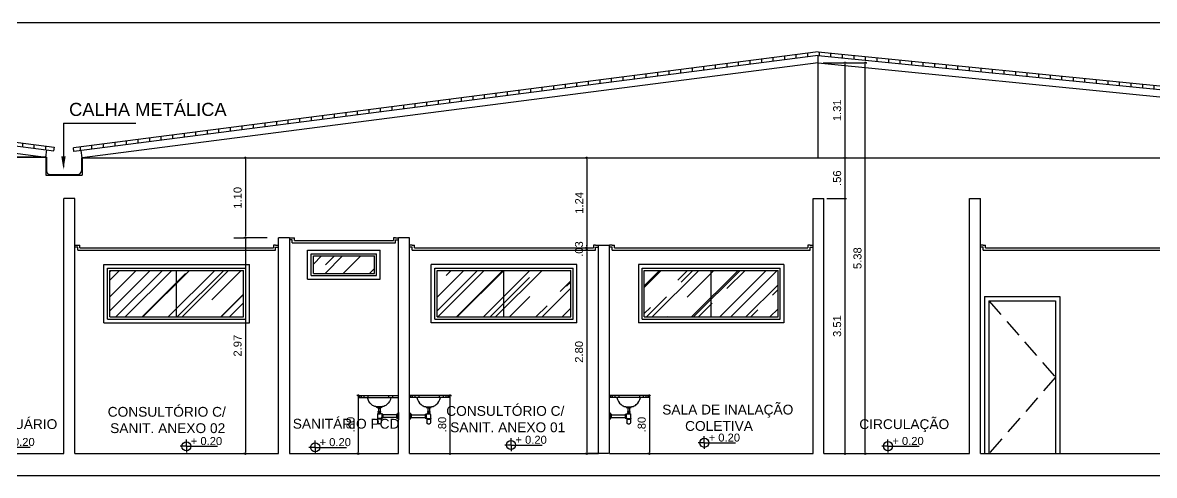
# Model space of a CAD drawing. Header units: millimetres. Extents: x 2125 to 3408, y 1171 to 1686.
# Drawn here: x 2558.99 to 2574.55, y 1494.3 to 1500.53 of the extents above; entities that cross this region are included whole.
import ezdxf

# ---------------------------------------------------------------- set-up
doc = ezdxf.new("R2010")
doc.units = ezdxf.units.MM
doc.linetypes.add('CONTINU', pattern=[0])
doc.linetypes.add('HIDDEN', pattern=[0.375, 0.25, -0.125])
for name, color, linetype in [('cobertura', 1, 'Continuous'), ('cotas', 7, 'Continuous'), ('ESQUADRIA', 3, 'Continuous'), ('Esquadrias_Portas', 2, 'Continuous'), ('LAYOUT', 7, 'Continuous'), ('PAREDE', 4, 'Continuous'), ('Piso_Calçada', 3, 'Continuous'), ('TEXTO01', 7, 'Continuous'), ('TEXTO02', 3, 'Continuous'), ('TEXTO03', 2, 'Continuous')]:
    doc.layers.add(name, color=color, linetype=linetype)
doc.styles.add('ROMANS', font='arial.ttf')
doc.styles.get("Standard").update_dxf_attribs({"font": 'arial.ttf'})
doc.styles.add('TEXTO1', font='swissko.ttf', dxfattribs={"width": 0.6, "height": 0.1})
doc.dimstyles.new('ESCALA75', dxfattribs={"dimtxt": 0.11, "dimasz": 0.02, "dimexe": 0.02, "dimexo": 0.04, "dimgap": 0.05, "dimtad": 1, "dimzin": 4, "dimdsep": 46, "dimtxsty": 'ROMANS', "dimblk1": 'PPC', "dimblk2": 'PPC', "dimsah": 1, "dimcen": 0.02, "dimclrd": 7, "dimclre": 7, "dimclrt": 3, "dimazin": 1, "dimtfac": 1, "dimtix": 1, "dimtmove": 0, "dimatfit": 3, "dimldrblk": 'PPC', "dimfxl": 0, "dimtolj": 1, "dimtzin": 12, "dimarcsym": 0})
pattern_1 = [(90, (391.25774, 892.39536), (-0.15875, 3e-17), [])]

# ---------------------------------------------------------------- blocks, each defined once
blk = doc.blocks.new('A$C5BE32366')
at = {"color": 7}
for p, q in [((0.012, 0.225), (0.048, 0.225)), ((0.012, 0.225), (0.012, 0.218)), ((0.012, 0.218), (0.048, 0.218)), ((0.012, 0.173), (0.012, 0.166)), ((0.012, 0.173), (0.048, 0.173)), ((0.012, 0.166), (0.048, 0.166)), ((0.015, 0.218), (0.015, 0.215)), ((0.015, 0.215), (0.045, 0.215)), ((0.015, 0.166), (0.015, 0.163)), ((0.015, 0.163), (0.045, 0.163)), ((0.018, 0.215), (0.018, 0.173)), ((0.018, 0.163), (0.018, 0.153)), ((0.042, 0.215), (0.042, 0.173)), ((0.042, 0.163), (0.042, 0.153)), ((0.045, 0.218), (0.045, 0.215)), ((0.045, 0.166), (0.045, 0.163)), ((0.048, 0.225), (0.048, 0.218)), ((0.048, 0.173), (0.048, 0.166)), ((0.295, 0.158), (0.295, 0.058)), ((0, 0.076), (0, 0.071)), ((0.06, 0.076), (0, 0.076)), ((0.06, 0.071), (0, 0.071)), ((0.005, 0.132), (0.005, 0.076)), ((0.055, 0.066), (0.005, 0.066)), ((0.005, 0.066), (0.005, 0.015)), ((0.012, 0.153), (0.012, 0.146)), ((0.012, 0.153), (0.048, 0.153)), ((0.012, 0.146), (0.048, 0.146)), ((0.055, 0.14), (0.013, 0.14)), ((0.015, 0.146), (0.015, 0.143)), ((0.015, 0.143), (0.045, 0.143)), ((0.018, 0.143), (0.018, 0.14)), ((0.018, 0.14), (0.042, 0.14)), ((0.042, 0.143), (0.042, 0.14)), ((0.045, 0.146), (0.045, 0.143)), ((0.048, 0.153), (0.048, 0.146)), ((0.055, 0.066), (0.055, 0.015)), ((0.06, 0.076), (0.06, 0.071)), ((0.07, 0.133), (0.065, 0.133)), ((0.065, 0.133), (0.065, 0.083)), ((0.07, 0.083), (0.065, 0.083)), ((0.07, 0.136), (0.07, 0.08)), ((0.08, 0.136), (0.07, 0.136)), ((0.08, 0.08), (0.07, 0.08)), ((0.08, 0.136), (0.08, 0.08)), ((0.27, 0.127), (0.08, 0.127)), ((0.27, 0.089), (0.08, 0.089)), ((0.27, 0.132), (0.27, 0.084)), ((0.275, 0.137), (0.275, 0.079)), ((0.29, 0.153), (0.29, 0.063)), ((0.04, 0), (0.02, 0))]:
    blk.add_line(p, q, dxfattribs=at)
for centre, radius, start, end in [((0.295, 0.153), 0.005, 90, 180), ((0, 0.066), 0.005, 0, 90), ((0.013, 0.132), 0.008, 90, 180), ((0.02, 0.015), 0.015, 180, 270), ((0.04, 0.015), 0.015, 270, 0), ((0.052, 0.126), 0.0147, 30.5117, 79.5043), ((0.065, 0.076), 0.01, 90, 180), ((0.06, 0.066), 0.005, 90, 180), ((0.275, 0.132), 0.005, 90, 180), ((0.275, 0.084), 0.005, 180, 270), ((0.275, 0.152), 0.015, 270, 0), ((0.275, 0.064), 0.015, 0, 90), ((0.295, 0.063), 0.005, 180, 270)]:
    blk.add_arc(centre, radius, start, end, dxfattribs=at)
blk = doc.blocks.new('PPC')
at = {"color": 2}
blk.add_circle((0, 0), 0.5, dxfattribs=at)
blk = doc.blocks.new('*D372')
at = {"color": 7, "lineweight": -2, "transparency": 16777216}
for p, q in [((2569.994, 1498.67), (2570.314, 1498.67)), ((2570.294, 1498.65), (2570.294, 1498.13)), ((2570.046, 1498.11), (2570.314, 1498.11))]:
    blk.add_line(p, q, dxfattribs=at)
at = {"layer": 'DEFPOINTS', "color": 0, "transparency": 16777216}
for p in [(2569.926, 1498.67), (2570.006, 1498.11), (2570.294, 1498.11)]:
    blk.add_point(p, dxfattribs=at)
at = {"color": 7, "lineweight": -2, "transparency": 16777216, "xscale": 0.02, "yscale": 0.02, "zscale": 0.02}
for p, rotation in [((2570.294, 1498.67), 90), ((2570.294, 1498.11), 270)]:
    blk.add_blockref('PPC', p, dxfattribs=dict(at, rotation=rotation))
at = {"color": 3, "transparency": 16777216, "insert": (2570.187, 1498.39), "char_height": 0.11, "attachment_point": 5, "rotation": 90, "style": 'ROMANS'}
blk.add_mtext('\\A1;.56', dxfattribs=at)
blk = doc.blocks.new('*D373')
at = {"color": 7, "lineweight": -2, "transparency": 16777216}
for p, q in [((2570.046, 1498.11), (2570.314, 1498.11)), ((2570.294, 1498.09), (2570.294, 1494.62)), ((2570.046, 1494.6), (2570.314, 1494.6))]:
    blk.add_line(p, q, dxfattribs=at)
at = {"layer": 'DEFPOINTS', "color": 0, "transparency": 16777216}
for p in [(2570.006, 1498.11), (2570.006, 1494.6), (2570.294, 1494.6)]:
    blk.add_point(p, dxfattribs=at)
at = {"color": 7, "lineweight": -2, "transparency": 16777216, "xscale": 0.02, "yscale": 0.02, "zscale": 0.02}
for p, rotation in [((2570.294, 1498.11), 90), ((2570.294, 1494.6), 270)]:
    blk.add_blockref('PPC', p, dxfattribs=dict(at, rotation=rotation))
at = {"color": 3, "transparency": 16777216, "insert": (2570.187, 1496.355), "char_height": 0.11, "attachment_point": 5, "rotation": 90, "style": 'ROMANS'}
blk.add_mtext('\\A1;3.51', dxfattribs=at)
blk = doc.blocks.new('*D374')
at = {"color": 7, "lineweight": -2, "transparency": 16777216}
for p, q in [((2566.745, 1498.67), (2566.725, 1498.67)), ((2566.745, 1498.65), (2566.745, 1497.45)), ((2566.745, 1497.43), (2566.725, 1497.43))]:
    blk.add_line(p, q, dxfattribs=at)
at = {"layer": 'DEFPOINTS', "color": 0, "transparency": 16777216}
for p in [(2566.745, 1498.67), (2566.745, 1497.43), (2566.745, 1497.43)]:
    blk.add_point(p, dxfattribs=at)
at = {"color": 7, "lineweight": -2, "transparency": 16777216, "xscale": 0.02, "yscale": 0.02, "zscale": 0.02}
for p, rotation in [((2566.745, 1498.67), 90), ((2566.745, 1497.43), 270)]:
    blk.add_blockref('PPC', p, dxfattribs=dict(at, rotation=rotation))
at = {"color": 3, "transparency": 16777216, "insert": (2566.64, 1498.05), "char_height": 0.11, "attachment_point": 5, "rotation": 90, "style": 'ROMANS'}
blk.add_mtext('\\A1;1.24', dxfattribs=at)
blk = doc.blocks.new('*D375')
at = {"color": 7, "lineweight": -2, "transparency": 16777216}
for p, q in [((2566.745, 1497.43), (2566.725, 1497.43)), ((2566.745, 1497.4), (2566.725, 1497.4)), ((2566.745, 1497.45), (2566.745, 1497.47)), ((2566.745, 1497.43), (2566.745, 1497.4)), ((2566.745, 1497.38), (2566.745, 1497.36))]:
    blk.add_line(p, q, dxfattribs=at)
at = {"layer": 'DEFPOINTS', "color": 0, "transparency": 16777216}
for p in [(2566.745, 1497.43), (2566.745, 1497.4), (2566.745, 1497.4)]:
    blk.add_point(p, dxfattribs=at)
at = {"color": 7, "lineweight": -2, "transparency": 16777216, "xscale": 0.02, "yscale": 0.02, "zscale": 0.02}
for p, rotation in [((2566.745, 1497.43), 270), ((2566.745, 1497.4), 90)]:
    blk.add_blockref('PPC', p, dxfattribs=dict(at, rotation=rotation))
at = {"color": 3, "transparency": 16777216, "insert": (2566.639, 1497.415), "char_height": 0.11, "attachment_point": 5, "rotation": 90, "style": 'ROMANS'}
blk.add_mtext('\\A1;.03', dxfattribs=at)
blk = doc.blocks.new('*D376')
at = {"layer": 'DEFPOINTS', "color": 0, "linetype": 'Continuous', "transparency": 16777216}
for p in [(2566.745, 1497.4), (2566.745, 1494.6), (2567.351, 1494.6)]:
    blk.add_point(p, dxfattribs=at)
at = {"layer": 'PAREDE', "color": 7, "linetype": 'Continuous', "lineweight": -2, "transparency": 16777216}
for p, q in [((2566.745, 1497.4), (2566.725, 1497.4)), ((2566.745, 1497.38), (2566.745, 1494.62)), ((2567.045, 1494.6), (2566.725, 1494.6))]:
    blk.add_line(p, q, dxfattribs=at)
at = {"layer": 'PAREDE', "color": 7, "linetype": 'Continuous', "lineweight": -2, "transparency": 16777216, "xscale": 0.02, "yscale": 0.02, "zscale": 0.02}
for p, rotation in [((2566.745, 1497.4), 90), ((2566.745, 1494.6), 270)]:
    blk.add_blockref('PPC', p, dxfattribs=dict(at, rotation=rotation))
at = {"layer": 'PAREDE', "color": 3, "linetype": 'Continuous', "transparency": 16777216, "insert": (2566.639, 1496), "char_height": 0.11, "attachment_point": 5, "rotation": 90, "style": 'ROMANS'}
blk.add_mtext('\\A1;2.80', dxfattribs=at)
blk = doc.blocks.new('*D377')
at = {"color": 7, "lineweight": -2, "transparency": 16777216}
for p, q in [((2567.606, 1495.4), (2567.586, 1495.4)), ((2567.606, 1495.38), (2567.606, 1494.62)), ((2567.606, 1494.6), (2567.586, 1494.6))]:
    blk.add_line(p, q, dxfattribs=at)
at = {"layer": 'DEFPOINTS', "color": 0, "transparency": 16777216}
for p in [(2567.606, 1495.4), (2567.606, 1494.6), (2567.606, 1494.6)]:
    blk.add_point(p, dxfattribs=at)
at = {"color": 7, "lineweight": -2, "transparency": 16777216, "xscale": 0.02, "yscale": 0.02, "zscale": 0.02}
for p, rotation in [((2567.606, 1495.4), 90), ((2567.606, 1494.6), 270)]:
    blk.add_blockref('PPC', p, dxfattribs=dict(at, rotation=rotation))
at = {"color": 3, "transparency": 16777216, "insert": (2567.5, 1495), "char_height": 0.11, "attachment_point": 5, "rotation": 90, "style": 'ROMANS'}
blk.add_mtext('\\A1;.80', dxfattribs=at)
blk = doc.blocks.new('*D378')
at = {"color": 7, "lineweight": -2, "transparency": 16777216}
for p, q in [((2563.603, 1495.4), (2563.583, 1495.4)), ((2563.603, 1495.38), (2563.603, 1494.62)), ((2563.603, 1494.6), (2563.583, 1494.6))]:
    blk.add_line(p, q, dxfattribs=at)
at = {"layer": 'DEFPOINTS', "color": 0, "transparency": 16777216}
for p in [(2563.605, 1495.4), (2563.603, 1494.6), (2563.635, 1494.6)]:
    blk.add_point(p, dxfattribs=at)
at = {"color": 7, "lineweight": -2, "transparency": 16777216, "xscale": 0.02, "yscale": 0.02, "zscale": 0.02}
for p, rotation in [((2563.603, 1495.4), 90), ((2563.603, 1494.6), 270)]:
    blk.add_blockref('PPC', p, dxfattribs=dict(at, rotation=rotation))
at = {"color": 3, "transparency": 16777216, "insert": (2563.497, 1495), "char_height": 0.11, "attachment_point": 5, "rotation": 90, "style": 'ROMANS'}
blk.add_mtext('\\A1;.80', dxfattribs=at)
blk = doc.blocks.new('*D379')
at = {"color": 7, "lineweight": -2, "transparency": 16777216}
for p, q in [((2564.863, 1495.4), (2564.883, 1495.4)), ((2564.863, 1495.38), (2564.863, 1494.62)), ((2564.863, 1494.6), (2564.883, 1494.6))]:
    blk.add_line(p, q, dxfattribs=at)
at = {"layer": 'DEFPOINTS', "color": 0, "transparency": 16777216}
for p in [(2564.856, 1495.4), (2564.837, 1494.6), (2564.863, 1494.6)]:
    blk.add_point(p, dxfattribs=at)
at = {"color": 7, "lineweight": -2, "transparency": 16777216, "xscale": 0.02, "yscale": 0.02, "zscale": 0.02}
for p, rotation in [((2564.863, 1495.4), 90), ((2564.863, 1494.6), 270)]:
    blk.add_blockref('PPC', p, dxfattribs=dict(at, rotation=rotation))
at = {"color": 3, "transparency": 16777216, "insert": (2564.757, 1495), "char_height": 0.11, "attachment_point": 5, "rotation": 90, "style": 'ROMANS'}
blk.add_mtext('\\A1;.80', dxfattribs=at)
blk = doc.blocks.new('*D380')
at = {"color": 7, "lineweight": -2, "transparency": 16777216}
for p, q in [((2561.946, 1498.67), (2562.07, 1498.67)), ((2562.05, 1498.65), (2562.05, 1497.59)), ((2561.893, 1497.57), (2562.07, 1497.57))]:
    blk.add_line(p, q, dxfattribs=at)
at = {"layer": 'DEFPOINTS', "color": 0, "transparency": 16777216}
for p in [(2561.906, 1498.67), (2561.853, 1497.57), (2562.05, 1497.57)]:
    blk.add_point(p, dxfattribs=at)
at = {"color": 7, "lineweight": -2, "transparency": 16777216, "xscale": 0.02, "yscale": 0.02, "zscale": 0.02}
for p, rotation in [((2562.05, 1498.67), 90), ((2562.05, 1497.57), 270)]:
    blk.add_blockref('PPC', p, dxfattribs=dict(at, rotation=rotation))
at = {"color": 3, "transparency": 16777216, "insert": (2561.944, 1498.12), "char_height": 0.11, "attachment_point": 5, "rotation": 90, "style": 'ROMANS'}
blk.add_mtext('\\A1;1.10', dxfattribs=at)
blk = doc.blocks.new('*D381')
at = {"color": 7, "lineweight": -2, "transparency": 16777216}
for p, q in [((2562.35, 1497.57), (2562.03, 1497.57)), ((2562.05, 1497.55), (2562.05, 1494.62)), ((2562.05, 1494.6), (2562.03, 1494.6))]:
    blk.add_line(p, q, dxfattribs=at)
at = {"layer": 'DEFPOINTS', "color": 0, "transparency": 16777216}
for p in [(2562.656, 1497.57), (2562.05, 1494.6), (2562.05, 1494.6)]:
    blk.add_point(p, dxfattribs=at)
at = {"color": 7, "lineweight": -2, "transparency": 16777216, "xscale": 0.02, "yscale": 0.02, "zscale": 0.02}
for p, rotation in [((2562.05, 1497.57), 90), ((2562.05, 1494.6), 270)]:
    blk.add_blockref('PPC', p, dxfattribs=dict(at, rotation=rotation))
at = {"color": 3, "transparency": 16777216, "insert": (2561.944, 1496.085), "char_height": 0.11, "attachment_point": 5, "rotation": 90, "style": 'ROMANS'}
blk.add_mtext('\\A1;2.97', dxfattribs=at)
blk = doc.blocks.new('*D396')
at = {"color": 7, "lineweight": -2, "transparency": 16777216}
for p, q in [((2569.994, 1499.978), (2570.314, 1499.978)), ((2570.294, 1499.958), (2570.294, 1498.69)), ((2569.994, 1498.67), (2570.314, 1498.67))]:
    blk.add_line(p, q, dxfattribs=at)
at = {"layer": 'DEFPOINTS', "color": 0, "transparency": 16777216}
for p in [(2569.926, 1499.978), (2569.926, 1498.67), (2570.294, 1498.67)]:
    blk.add_point(p, dxfattribs=at)
at = {"color": 7, "lineweight": -2, "transparency": 16777216, "xscale": 0.02, "yscale": 0.02, "zscale": 0.02}
for p, rotation in [((2570.294, 1499.978), 90), ((2570.294, 1498.67), 270)]:
    blk.add_blockref('PPC', p, dxfattribs=dict(at, rotation=rotation))
at = {"color": 3, "transparency": 16777216, "insert": (2570.187, 1499.324), "char_height": 0.11, "attachment_point": 5, "rotation": 90, "style": 'ROMANS'}
blk.add_mtext('\\A1;1.31', dxfattribs=at)
blk = doc.blocks.new('new block4')
at = {"layer": 'TEXTO01'}
h = blk.add_hatch(dxfattribs=at)
h.set_pattern_fill('ANGLE', color=256)
h.set_pattern_definition([(0, (-2260.456, -913.906), (0, 6.985), [5.08, -1.905]), (90, (-2260.456, -913.906), (-6.985, 4e-16), [5.08, -1.905])])
h.paths.add_polyline_path([(0, 0), (0, -0.062, 0.414214), (0.062, 0)])
h.paths.add_polyline_path([(0, 0), (0, 0.062, 0.414214), (-0.062, 0)])
for q in [(-0.086, 0), (0, 0.093), (0.429, 0), (0, -0.085)]:
    blk.add_line((0, 0), q, dxfattribs=at)
blk.add_circle((0, 0), 0.0624, dxfattribs=at)
blk = doc.blocks.new('*D1000')
at = {"color": 7, "lineweight": -2, "transparency": 16777216}
for p, q in [((2570.273, 1499.978), (2570.593, 1499.978)), ((2570.573, 1494.62), (2570.573, 1499.958)), ((2570.273, 1494.6), (2570.593, 1494.6))]:
    blk.add_line(p, q, dxfattribs=at)
at = {"layer": 'DEFPOINTS', "color": 0, "transparency": 16777216}
for p in [(2569.926, 1499.978), (2570.573, 1499.978), (2570.046, 1494.6)]:
    blk.add_point(p, dxfattribs=at)
at = {"color": 7, "lineweight": -2, "transparency": 16777216, "xscale": 0.02, "yscale": 0.02, "zscale": 0.02}
for p, rotation in [((2570.573, 1499.978), 90), ((2570.573, 1494.6), 270)]:
    blk.add_blockref('PPC', p, dxfattribs=dict(at, rotation=rotation))
at = {"color": 3, "transparency": 16777216, "insert": (2570.467, 1497.289), "char_height": 0.11, "attachment_point": 5, "rotation": 90, "style": 'ROMANS'}
blk.add_mtext('\\A1;5.38', dxfattribs=at)

msp = doc.modelspace()

# ---------------------------------------------------------------- hatches: boundary and pattern name
h = msp.add_hatch()
h.set_pattern_fill('ANGLE', color=256)
h.set_pattern_definition([(0, (0.606, 0.622), (0, 6.985), [5.08, -1.905]), (90, (0.606, 0.622), (-6.985, 4e-16), [5.08, -1.905])])
h.paths.add_polyline_path([(2559.8056, 1498.4304), (2559.8056, 1498.6704), (2559.7956, 1498.6704), (2559.7956, 1498.4904, -0.4142136), (2559.7456, 1498.4404), (2559.3656, 1498.4404, -0.4142136), (2559.3156, 1498.4904), (2559.3156, 1498.6804), (2559.3056, 1498.6804), (2559.3056, 1498.4304)])
h = msp.add_hatch()
h.set_pattern_fill('AR-RROOF', color=1, scale=0.015, angle=45)
h.paths.add_polyline_path([(2539.9256, 1497.1204), (2539.0856, 1497.1204), (2539.0856, 1496.4804), (2539.9256, 1496.4804)])
h.paths.add_polyline_path([(2541.2756, 1497.1204), (2540.4356, 1497.1204), (2540.4356, 1496.4804), (2541.2756, 1496.4804)])
h.paths.add_polyline_path([(2543.1556, 1497.1204), (2542.2356, 1497.1204), (2542.2356, 1496.4804), (2543.1556, 1496.4804)])
h.paths.add_polyline_path([(2544.0756, 1497.1204), (2543.1556, 1497.1204), (2543.1556, 1496.4804), (2544.0756, 1496.4804)])
h.paths.add_polyline_path([(2546.4056, 1497.1204), (2545.4856, 1497.1204), (2545.4856, 1496.4804), (2546.4056, 1496.4804)])
h.paths.add_polyline_path([(2547.3256, 1497.1204), (2546.4056, 1497.1204), (2546.4056, 1496.4804), (2547.3256, 1496.4804)])
h.paths.add_polyline_path([(2549.7506, 1497.1204), (2548.9106, 1497.1204), (2548.9106, 1496.4804), (2549.7506, 1496.4804)])
h.paths.add_polyline_path([(2561.1056, 1497.1204), (2560.1856, 1497.1204), (2560.1856, 1496.4804), (2561.1056, 1496.4804)])
h.paths.add_polyline_path([(2562.0256, 1497.1204), (2561.1056, 1497.1204), (2561.1056, 1496.4804), (2562.0256, 1496.4804)])
h.paths.add_polyline_path([(2563.8256, 1497.3204), (2562.9856, 1497.3204), (2562.9856, 1497.0804), (2563.8256, 1497.0804)])
h.paths.add_polyline_path([(2565.6056, 1497.1204), (2564.6856, 1497.1204), (2564.6856, 1496.4804), (2565.6056, 1496.4804)])
h.paths.add_polyline_path([(2566.5256, 1497.1204), (2565.6056, 1497.1204), (2565.6056, 1496.4804), (2566.5256, 1496.4804)])
h.paths.add_polyline_path([(2568.4556, 1497.1204), (2567.5356, 1497.1204), (2567.5356, 1496.4804), (2568.4556, 1496.4804)])
h.paths.add_polyline_path([(2569.3756, 1497.1204), (2568.4556, 1497.1204), (2568.4556, 1496.4804), (2569.3756, 1496.4804)])
h.paths.add_polyline_path([(2579.6756, 1497.3204), (2578.8356, 1497.3204), (2578.8356, 1497.0804), (2579.6756, 1497.0804)])
h.paths.add_polyline_path([(2553.4056, 1496.7004), (2550.7056, 1496.7004), (2550.7056, 1494.6004), (2553.4056, 1494.6004)])
h.paths.add_polyline_path([(2553.4056, 1497.9004), (2550.7056, 1497.9004), (2550.7056, 1497.4704), (2550.7056, 1496.7304), (2553.4056, 1496.7304)])
h.paths.add_polyline_path([(2555.1056, 1497.9004), (2553.5556, 1497.9004), (2553.5556, 1497.2304), (2555.1056, 1497.2304)])
h.paths.add_polyline_path([(2555.1056, 1497.2004), (2553.5556, 1497.2004), (2553.5556, 1496.7304), (2555.1056, 1496.7304)])
h.paths.add_polyline_path([(2555.1056, 1496.7004), (2553.5556, 1496.7004), (2553.5556, 1494.6004), (2555.1056, 1494.6004)])
h.paths.add_polyline_path([(2557.9056, 1497.4704), (2557.9056, 1497.9004), (2555.1356, 1497.9004), (2555.1356, 1496.7304), (2557.9056, 1496.7304)])
h.paths.add_polyline_path([(2557.9056, 1496.7004), (2555.1356, 1496.7004), (2555.1356, 1494.6004), (2557.9056, 1494.6004)])
h.paths.add_polyline_path([(2556.136, 1494.7045, -1), (2556.0111, 1494.7045, -1)], flags=16)
h.paths.add_polyline_path([(2552.8076, 1496.1893), (2552.8076, 1496.5434), (2552.5809, 1496.5434), (2552.5809, 1496.1893)], flags=24)
h.paths.add_polyline_path([(2550.9938, 1495.8596), (2550.9938, 1496.2137), (2550.7671, 1496.2137), (2550.7671, 1495.8596)], flags=24)
h.paths.add_polyline_path([(2551.8513, 1496.4658), (2551.8513, 1496.8199), (2551.6246, 1496.8199), (2551.6246, 1496.4658)], flags=9)
h.paths.add_polyline_path([(2554.7849, 1494.8184), (2557.6806, 1494.8184), (2557.6806, 1495.0791), (2554.7849, 1495.0791)], flags=9)
h.paths.add_polyline_path([(2557.6919, 1495.8596), (2557.6919, 1496.2137), (2557.4652, 1496.2137), (2557.4652, 1495.8596)], flags=24)
h.paths.add_polyline_path([(2556.0982, 1494.6607), (2556.5769, 1494.6607), (2556.5769, 1494.8915), (2556.0982, 1494.8915)], flags=24)
at = {"layer": 'cobertura'}
h = msp.add_hatch(dxfattribs=at)
h.set_pattern_fill('ANSI31', color=256, scale=0.05, angle=45)
h.set_pattern_definition(pattern_1)
h.paths.add_polyline_path([(2569.9256, 1500.0789), (2569.9256, 1500.1292), (2559.6863, 1498.8062), (2559.6927, 1498.7566)])
h = msp.add_hatch(dxfattribs=at)
h.set_pattern_fill('ANSI31', color=256, scale=0.05, angle=45)
h.set_pattern_definition(pattern_1)
h.paths.add_polyline_path([(2569.9256, 1500.1292), (2569.9256, 1500.0789), (2583.1056, 1498.7609), (2583.1106, 1498.8107)])
h = msp.add_hatch(dxfattribs=at)
h.set_pattern_fill('ANSI31', color=256, scale=0.05, angle=45)
h.set_pattern_definition(pattern_1)
h.paths.add_polyline_path([(2550.6266, 1499.9632), (2550.6266, 1499.9128), (2559.4177, 1498.7667), (2559.4242, 1498.8163)])

# ---------------------------------------------------------------- linework, layer by layer
for p, q in [((2538.9256, 1500.5304), (2583.3856, 1500.5304)), ((2569.9256, 1498.6704), (2569.9256, 1499.9784)), ((2559.5495, 1499.1477), (2560.5439, 1499.1477)), ((2559.5495, 1499.1477), (2559.5495, 1498.54)), ((2539.3056, 1498.6804), (2559.3056, 1498.6804)), ((2559.3057, 1498.6804), (2550.6266, 1498.6804)), ((2559.3056, 1498.6804), (2559.3056, 1498.4304)), ((2559.3156, 1498.6804), (2559.3057, 1498.6804)), ((2559.3156, 1498.6804), (2559.3156, 1498.4904)), ((2559.7956, 1498.6704), (2559.7956, 1498.4904)), ((2559.8056, 1498.6704), (2559.7956, 1498.6704)), ((2559.8056, 1498.6704), (2559.8056, 1498.4304)), ((2559.8056, 1498.6704), (2569.9256, 1498.6704)), ((2559.8056, 1498.6704), (2583.0056, 1498.6704)), ((2559.3056, 1498.4304), (2559.8056, 1498.4304)), ((2559.3656, 1498.4404), (2559.7456, 1498.4404)), ((2562.6556, 1497.5704), (2562.7256, 1497.5704)), ((2562.6956, 1497.5404), (2562.6556, 1497.5404)), ((2562.6956, 1497.5004), (2562.6956, 1497.5404)), ((2562.6956, 1497.5004), (2564.1156, 1497.5004)), ((2562.7256, 1497.5304), (2562.7256, 1497.5704)), ((2562.7256, 1497.5304), (2564.0856, 1497.5304)), ((2564.1156, 1497.5704), (2564.0856, 1497.5704)), ((2564.0856, 1497.5704), (2564.0856, 1497.5304)), ((2564.1156, 1497.5704), (2564.1556, 1497.5704)), ((2564.1156, 1497.5004), (2564.1156, 1497.5404)), ((2564.1156, 1497.5404), (2564.1556, 1497.5404)), ((2559.7056, 1497.4704), (2559.7756, 1497.4704)), ((2559.7456, 1497.4404), (2559.7056, 1497.4404)), ((2559.7456, 1497.4004), (2559.7456, 1497.4404)), ((2559.7456, 1497.4004), (2562.4656, 1497.4004)), ((2559.7756, 1497.4304), (2559.7756, 1497.4704)), ((2559.7756, 1497.4304), (2562.4356, 1497.4304)), ((2562.4656, 1497.4704), (2562.4356, 1497.4704)), ((2562.4356, 1497.4704), (2562.4356, 1497.4304)), ((2562.4656, 1497.4704), (2562.5056, 1497.4704)), ((2562.4656, 1497.4004), (2562.4656, 1497.4404)), ((2562.4656, 1497.4404), (2562.5056, 1497.4404)), ((2564.3456, 1497.4704), (2564.3056, 1497.4704)), ((2564.3456, 1497.4404), (2564.3056, 1497.4404)), ((2564.3456, 1497.4704), (2564.3756, 1497.4704)), ((2564.3456, 1497.4004), (2564.3456, 1497.4404)), ((2564.3456, 1497.4004), (2566.8656, 1497.4004)), ((2564.3756, 1497.4304), (2564.3756, 1497.4704)), ((2564.3756, 1497.4304), (2566.8356, 1497.4304)), ((2566.8656, 1497.4704), (2566.8356, 1497.4704)), ((2566.8356, 1497.4704), (2566.8356, 1497.4304)), ((2566.8656, 1497.4704), (2566.9056, 1497.4704)), ((2566.8656, 1497.4004), (2566.8656, 1497.4404)), ((2566.8656, 1497.4404), (2566.9056, 1497.4404)), ((2567.0956, 1497.4704), (2567.0556, 1497.4704)), ((2567.0956, 1497.4404), (2567.0556, 1497.4404)), ((2567.0956, 1497.4704), (2567.1256, 1497.4704)), ((2567.0956, 1497.4004), (2567.0956, 1497.4404)), ((2567.0956, 1497.4004), (2569.8156, 1497.4004)), ((2567.1256, 1497.4304), (2567.1256, 1497.4704)), ((2567.1256, 1497.4304), (2569.7856, 1497.4304)), ((2569.8156, 1497.4704), (2569.7856, 1497.4704)), ((2569.7856, 1497.4704), (2569.7856, 1497.4304)), ((2569.8156, 1497.4704), (2569.8556, 1497.4704)), ((2569.8156, 1497.4004), (2569.8156, 1497.4404)), ((2569.8156, 1497.4404), (2569.8556, 1497.4404)), ((2572.1956, 1497.4704), (2572.1556, 1497.4704)), ((2572.1956, 1497.4404), (2572.1556, 1497.4404)), ((2572.1956, 1497.4704), (2572.2256, 1497.4704)), ((2572.1956, 1497.4004), (2572.1956, 1497.4404)), ((2572.1956, 1497.4004), (2577.9656, 1497.4004)), ((2572.2256, 1497.4304), (2572.2256, 1497.4704)), ((2572.2256, 1497.4304), (2577.9356, 1497.4304))]:
    msp.add_line(p, q)
at = {"color": 1, "linetype": 'HIDDEN'}
for p, q in [((2572.2706, 1496.7004), (2573.1906, 1495.6504)), ((2573.1906, 1495.6504), (2572.2706, 1494.6004))]:
    msp.add_line(p, q, dxfattribs=at)
for centre, start, end in [((2559.3656, 1498.4904), 180, 270), ((2559.7456, 1498.4904), 270, 0)]:
    msp.add_arc(centre, 0.05, start, end)
at = {"layer": 'cobertura'}
for p, q in [((2569.9256, 1500.1292), (2559.6863, 1498.8062)), ((2569.9256, 1500.0789), (2559.6927, 1498.7566)), ((2569.9256, 1500.1292), (2583.1106, 1498.8107)), ((2569.9256, 1500.0789), (2583.1056, 1498.7609)), ((2569.9256, 1499.9784), (2569.9256, 1500.0789)), ((2550.6266, 1499.9128), (2559.4167, 1498.7668)), ((2550.6267, 1499.9632), (2559.4232, 1498.8164)), ((2569.9256, 1499.9784), (2559.8056, 1498.6704)), ((2569.9256, 1499.9784), (2583.0056, 1498.6704)), ((2550.6266, 1499.8125), (2559.3057, 1498.6804)), ((2559.3056, 1498.6804), (2559.3186, 1498.7796)), ((2559.4177, 1498.7667), (2559.4242, 1498.8163)), ((2559.6927, 1498.7566), (2559.6863, 1498.8062)), ((2559.8059, 1498.6704), (2559.7931, 1498.7696))]:
    msp.add_line(p, q, dxfattribs=at)
at = {"layer": 'ESQUADRIA'}
for p, q in [((2562.9056, 1497.0004), (2562.9056, 1497.4004)), ((2562.9056, 1497.4004), (2563.9056, 1497.4004)), ((2562.9556, 1497.0504), (2562.9556, 1497.3504)), ((2562.9556, 1497.3504), (2563.8556, 1497.3504)), ((2563.8556, 1497.0504), (2563.8556, 1497.3504)), ((2563.9056, 1497.0004), (2563.9056, 1497.4004)), ((2560.1056, 1496.4004), (2560.1056, 1497.2004)), ((2560.1056, 1497.2004), (2562.1056, 1497.2004)), ((2562.1056, 1496.4004), (2562.1056, 1497.2004)), ((2562.9856, 1497.0804), (2562.9856, 1497.3204)), ((2562.9856, 1497.3204), (2563.8256, 1497.3204)), ((2563.8256, 1497.0804), (2563.8256, 1497.3204)), ((2564.6056, 1496.4004), (2564.6056, 1497.2004)), ((2566.6056, 1497.2004), (2564.6056, 1497.2004)), ((2566.6056, 1496.4004), (2566.6056, 1497.2004)), ((2567.4556, 1497.2004), (2567.4556, 1496.4004)), ((2569.4556, 1497.2004), (2567.4556, 1497.2004)), ((2569.4556, 1497.2004), (2569.4556, 1496.4004)), ((2560.1556, 1496.4504), (2560.1556, 1497.1504)), ((2560.1556, 1497.1504), (2562.0556, 1497.1504)), ((2560.1856, 1496.4804), (2560.1856, 1497.1204)), ((2560.1856, 1497.1204), (2562.0256, 1497.1204)), ((2561.1056, 1496.4804), (2561.1056, 1497.1204)), ((2562.0256, 1496.4804), (2562.0256, 1497.1204)), ((2562.0556, 1496.4504), (2562.0556, 1497.1504)), ((2562.9556, 1497.0504), (2563.8556, 1497.0504)), ((2562.9856, 1497.0804), (2563.8256, 1497.0804)), ((2564.6556, 1496.4504), (2564.6556, 1497.1504)), ((2564.6556, 1497.1504), (2566.5556, 1497.1504)), ((2564.6856, 1496.4804), (2564.6856, 1497.1204)), ((2564.6856, 1497.1204), (2566.5256, 1497.1204)), ((2565.6056, 1496.4804), (2565.6056, 1497.1204)), ((2566.5256, 1496.4804), (2566.5256, 1497.1204)), ((2566.5556, 1496.4504), (2566.5556, 1497.1504)), ((2567.5056, 1496.4504), (2567.5056, 1497.1504)), ((2567.5056, 1497.1504), (2569.4056, 1497.1504)), ((2567.5356, 1496.4804), (2567.5356, 1497.1204)), ((2567.5356, 1497.1204), (2569.3756, 1497.1204)), ((2568.4556, 1496.4804), (2568.4556, 1497.1204)), ((2569.3756, 1496.4804), (2569.3756, 1497.1204)), ((2569.4056, 1496.4504), (2569.4056, 1497.1504)), ((2562.9056, 1497.0004), (2563.9056, 1497.0004)), ((2560.1556, 1496.4504), (2562.0556, 1496.4504)), ((2560.1856, 1496.4804), (2562.0256, 1496.4804)), ((2564.6556, 1496.4504), (2566.5556, 1496.4504)), ((2564.6856, 1496.4804), (2566.5256, 1496.4804)), ((2567.5056, 1496.4504), (2569.4056, 1496.4504)), ((2567.5356, 1496.4804), (2569.3756, 1496.4804)), ((2560.1056, 1496.4004), (2562.1056, 1496.4004)), ((2566.6056, 1496.4004), (2564.6056, 1496.4004)), ((2569.4556, 1496.4004), (2567.4556, 1496.4004))]:
    msp.add_line(p, q, dxfattribs=at)
at = {"layer": 'Esquadrias_Portas'}
for p, q in [((2572.2106, 1496.7604), (2573.2506, 1496.7604)), ((2572.2106, 1496.7604), (2572.2106, 1494.6004)), ((2573.2506, 1496.7604), (2573.2506, 1494.6004)), ((2572.2706, 1496.7004), (2573.1906, 1496.7004)), ((2572.2706, 1496.7004), (2572.2706, 1494.6004)), ((2573.1906, 1496.7004), (2573.1906, 1494.6004))]:
    msp.add_line(p, q, dxfattribs=at)
at = {"layer": 'LAYOUT', "color": 3}
for p, q in [((2563.6055, 1495.4004), (2564.1556, 1495.4004)), ((2563.6055, 1495.3704), (2563.6055, 1495.4004)), ((2563.6055, 1495.3704), (2564.1556, 1495.3704)), ((2564.8558, 1495.4004), (2564.3056, 1495.4004)), ((2564.8558, 1495.3704), (2564.3056, 1495.3704)), ((2564.8558, 1495.3704), (2564.8558, 1495.4004)), ((2567.6058, 1495.4004), (2567.0556, 1495.4004)), ((2567.6058, 1495.3704), (2567.0556, 1495.3704)), ((2567.6058, 1495.3704), (2567.6058, 1495.4004))]:
    msp.add_line(p, q, dxfattribs=at)
at = {"layer": 'LAYOUT', "color": 7}
for p, q in [((2563.6109, 1495.3704), (2563.6109, 1495.4004)), ((2563.6232, 1495.3704), (2563.6232, 1495.4004)), ((2563.6493, 1495.3704), (2563.6493, 1495.4004)), ((2563.6848, 1495.3704), (2563.6848, 1495.4004)), ((2563.7396, 1495.3704), (2563.7396, 1495.4004)), ((2564.0215, 1495.3704), (2564.0215, 1495.4004)), ((2564.0763, 1495.3704), (2564.0763, 1495.4004)), ((2564.3111, 1495.3704), (2564.3111, 1495.4004)), ((2564.3234, 1495.3704), (2564.3234, 1495.4004)), ((2564.3494, 1495.3704), (2564.3494, 1495.4004)), ((2564.385, 1495.3704), (2564.385, 1495.4004)), ((2564.4398, 1495.3704), (2564.4398, 1495.4004)), ((2564.7217, 1495.3704), (2564.7217, 1495.4004)), ((2564.7764, 1495.3704), (2564.7764, 1495.4004)), ((2564.812, 1495.3704), (2564.812, 1495.4004)), ((2564.838, 1495.3704), (2564.838, 1495.4004)), ((2567.0611, 1495.3704), (2567.0611, 1495.4004)), ((2567.0734, 1495.3704), (2567.0734, 1495.4004)), ((2567.0994, 1495.3704), (2567.0994, 1495.4004)), ((2567.135, 1495.3704), (2567.135, 1495.4004)), ((2567.1898, 1495.3704), (2567.1898, 1495.4004)), ((2567.4717, 1495.3704), (2567.4717, 1495.4004)), ((2567.5264, 1495.3704), (2567.5264, 1495.4004)), ((2567.562, 1495.3704), (2567.562, 1495.4004)), ((2567.588, 1495.3704), (2567.588, 1495.4004))]:
    msp.add_line(p, q, dxfattribs=at)
at = {"layer": 'LAYOUT', "color": 3}
for points in [[(2563.8906, 1495.2331), (2563.8581, 1495.2331, -0.3292536), (2563.8561, 1495.2345), (2563.8547, 1495.2392, 0.3194288), (2563.8455, 1495.2463, -0.1355657), (2563.7858, 1495.2737, -0.1679397), (2563.7292, 1495.3704)], [(2564.052, 1495.3704, -0.1679397), (2563.9954, 1495.2737, -0.1355657), (2563.9357, 1495.2463, 0.3194288), (2563.9265, 1495.2392), (2563.925, 1495.2345, -0.3292536), (2563.9231, 1495.2331), (2563.8906, 1495.2331)], [(2564.4093, 1495.3704, 0.1679397), (2564.4659, 1495.2737, 0.1355657), (2564.5256, 1495.2463, -0.3194288), (2564.5348, 1495.2392), (2564.5363, 1495.2345, 0.3292536), (2564.5382, 1495.2331), (2564.5707, 1495.2331)], [(2564.5707, 1495.2331), (2564.6032, 1495.2331, 0.3292536), (2564.6051, 1495.2345), (2564.6066, 1495.2392, -0.3194288), (2564.6158, 1495.2463, 0.1355657), (2564.6755, 1495.2737, 0.1679397), (2564.7321, 1495.3704)], [(2567.1593, 1495.3704, 0.1679397), (2567.2159, 1495.2737, 0.1355657), (2567.2756, 1495.2463, -0.3194288), (2567.2848, 1495.2392), (2567.2863, 1495.2345, 0.3292536), (2567.2882, 1495.2331), (2567.3207, 1495.2331)], [(2567.3207, 1495.2331), (2567.3532, 1495.2331, 0.3292536), (2567.3551, 1495.2345), (2567.3566, 1495.2392, -0.3194288), (2567.3658, 1495.2463, 0.1355657), (2567.4255, 1495.2737, 0.1679397), (2567.4821, 1495.3704)]]:
    msp.add_lwpolyline(points, format="xyb", dxfattribs=at)
at = {"layer": 'LAYOUT'}
for points in [[(2563.9357, 1495.2463, -0.0232549), (2563.8906, 1495.2451, -0.0232549), (2563.8455, 1495.2463)], [(2564.5256, 1495.2463, 0.0232549), (2564.5707, 1495.2451, 0.0232549), (2564.6158, 1495.2463)], [(2567.2756, 1495.2463, 0.0232549), (2567.3207, 1495.2451, 0.0232549), (2567.3658, 1495.2463)]]:
    msp.add_lwpolyline(points, format="xyb", dxfattribs=at)
msp.add_solid([(2559.5795, 1498.6893), (2559.5495, 1498.5093), (2559.5195, 1498.6893)], dxfattribs=at)
at = {"layer": 'PAREDE', "linetype": 'Continuous'}
for p, q in [((2559.5556, 1494.6004), (2559.5556, 1498.1104)), ((2559.7056, 1498.1104), (2559.5556, 1498.1104)), ((2559.7056, 1494.6004), (2559.7056, 1498.1104)), ((2569.8556, 1494.6004), (2569.8556, 1498.1104)), ((2569.8556, 1498.1104), (2570.0056, 1498.1104)), ((2570.0056, 1494.6004), (2570.0056, 1498.1104)), ((2562.5056, 1494.6004), (2562.5056, 1497.5704)), ((2562.6556, 1497.5704), (2562.5056, 1497.5704)), ((2562.6556, 1497.5704), (2562.6556, 1494.6004)), ((2564.1556, 1494.6004), (2564.1556, 1497.5704)), ((2564.3056, 1497.5704), (2564.1556, 1497.5704)), ((2564.3056, 1494.6004), (2564.3056, 1497.5704)), ((2566.9056, 1494.6004), (2566.9056, 1497.4704)), ((2566.9056, 1497.4704), (2567.0556, 1497.4704)), ((2567.0556, 1494.6004), (2567.0556, 1497.4704)), ((2558.0556, 1494.6004), (2559.5556, 1494.6004)), ((2559.7056, 1494.6004), (2562.5056, 1494.6004)), ((2562.6556, 1494.6004), (2564.1556, 1494.6004)), ((2564.3056, 1494.6004), (2566.9056, 1494.6004)), ((2567.0556, 1494.6004), (2569.8556, 1494.6004)), ((2570.0056, 1494.6004), (2572.0056, 1494.6004)), ((2572.1556, 1494.6004), (2578.0056, 1494.6004)), ((2524.5406, 1494.3004), (2585.1306, 1494.3004))]:
    msp.add_line(p, q, dxfattribs=at)
at = {"layer": 'PAREDE'}
for p, q in [((2572.0056, 1494.6004), (2572.0056, 1498.1104)), ((2572.0056, 1498.1104), (2572.1556, 1498.1104)), ((2572.1556, 1494.6004), (2572.1556, 1498.1104))]:
    msp.add_line(p, q, dxfattribs=at)

# ---------------------------------------------------------------- block references
at = {"layer": 'Piso_Calçada', "color": 1, "linetype": 'CONTINU'}
msp.add_blockref('A$C5BE32366', (2563.8606, 1495.0081), dxfattribs=at)
at = {"layer": 'Piso_Calçada', "color": 1, "linetype": 'CONTINU', "xscale": -1}
for p in [(2564.6007, 1495.0081), (2567.3507, 1495.0081)]:
    msp.add_blockref('A$C5BE32366', p, dxfattribs=at)
at = {"layer": 'TEXTO01'}
for p in [(2558.6626, 1494.6884), (2561.2404, 1494.7008), (2563.0106, 1494.6859), (2565.7037, 1494.7185), (2568.3605, 1494.7486), (2570.8856, 1494.7024)]:
    msp.add_blockref('new block4', p, dxfattribs=at)

# ---------------------------------------------------------------- texts
at = {"layer": 'cotas', "ltscale": 0.0001, "char_height": 0.11, "width": 0.503613, "attachment_point": 1, "style": 'TEXTO1'}
for insert in [(2568.4202, 1494.8756), (2558.7223, 1494.8154), (2561.3, 1494.8278), (2563.0703, 1494.8129), (2565.7634, 1494.8455), (2570.9452, 1494.8294)]:
    msp.add_mtext('{\\fSansSerif|b0|i0|c2|p2;\\W1;+ 0.20}', dxfattribs=dict(at, insert=insert))
at = {"layer": 'TEXTO01', "ltscale": 0.0001, "insert": (2561.8533, 1495.0786), "char_height": 0.09, "width": 2.694601, "attachment_point": 1, "style": 'TEXTO1'}
msp.add_mtext('\\pi0.84875;{\\fSansSerif|b0|i0|c2|p2;\\H1.5x;\\W1;\\C2;SANITÁRIO PCD}', dxfattribs=at)
at = {"layer": 'TEXTO02', "ltscale": 0.0001, "insert": (2559.6268, 1499.4263), "char_height": 0.18, "attachment_point": 1}
msp.add_mtext('CALHA METÁLICA', dxfattribs=at)
at = {"layer": 'TEXTO03', "ltscale": 0.0001, "char_height": 0.09, "attachment_point": 1, "style": 'TEXTO1'}
for s, insert, width in [('\\pi0.73825;{\\fSansSerif|b0|i0|c2|p2;\\H1.5x;\\W1;\\C2;CONSULTÓRIO C/\\P\\pi0.77183;SANIT. ANEXO 02}', (2559.4194, 1495.2426), 2.694601), ('\\pi0.73825;{\\fSansSerif|b0|i0|c2|p2;\\H1.5x;\\W1;\\C2;CONSULTÓRIO C/\\P\\pi0.79196;SANIT. ANEXO 01}', (2564.0741, 1495.2547), 2.694601), ('{\\fSansSerif|b0|i0|c2|p2;\\H1.5x;\\W1;\\C2;SALA DE INALAÇÃO\\P      COLETIVA}', (2567.7818, 1495.2729), 1.988022), ('{\\fSansSerif|b0|i0|c2|p2;\\H1.5x;\\W1;\\C2;PRONTUÁRIO}', (2558.2077, 1495.0734), 2.694601), ('\\pi-0.0659;{\\fSansSerif|b0|i0|c2|p2;\\H1.5x;\\W1;\\C2;CIRCULAÇÃO}', (2570.5574, 1495.0728), 1.099669)]:
    msp.add_mtext(s, dxfattribs=dict(at, insert=insert, width=width))

# ---------------------------------------------------------------- dimensions: what is measured, and where the dimension line sits
for base, p1, p2, picture, middle in [((2570.2936, 1498.6704), (2569.9256, 1499.9784), (2569.9256, 1498.6704), '*D396', (2570.1874, 1499.3244)), ((2570.5735, 1499.9784), (2570.0456, 1494.6004), (2569.9256, 1499.9784), '*D1000', (2570.4673, 1497.2894)), ((2562.0497, 1497.5704), (2561.9058, 1498.6704), (2561.853, 1497.5704), '*D380', (2561.9436, 1498.1204)), ((2566.7448, 1497.4304), (2566.7448, 1498.6704), (2566.7448, 1497.4304), '*D374', (2566.6396, 1498.0504)), ((2570.2936, 1498.1104), (2569.9256, 1498.6704), (2570.0056, 1498.1104), '*D372', (2570.1874, 1498.3904)), ((2563.6029, 1494.6004), (2563.6055, 1495.4004), (2563.6347, 1494.6004), '*D378', (2563.4967, 1495.0004)), ((2564.8634, 1494.6004), (2564.8558, 1495.4004), (2564.8366, 1494.6004), '*D379', (2564.7573, 1495.0004)), ((2567.6058, 1494.6004), (2567.6058, 1495.4004), (2567.6058, 1494.6004), '*D377', (2567.4997, 1495.0004))]:
    dim = msp.add_linear_dim(base=base, p1=p1, p2=p2, angle=90, dimstyle='ESCALA75')
    dim.commit()
    dim.dimension.update_dxf_attribs({"geometry": picture, "text_midpoint": middle})
for base, p1, p2, picture, middle in [((2570.2936, 1494.6004), (2570.0056, 1498.1104), (2570.0056, 1494.6004), '*D373', (2570.1874, 1496.3554)), ((2562.0497, 1494.6004), (2562.6556, 1497.5704), (2562.0497, 1494.6004), '*D381', (2561.9436, 1496.0854)), ((2566.7448, 1497.4004), (2566.7448, 1497.4304), (2566.7448, 1497.4004), '*D375', (2566.6386, 1497.4154))]:
    dim = msp.add_linear_dim(base=base, p1=p1, p2=p2, angle=90, dimstyle='ESCALA75', override={"dimtmove": 1})
    dim.commit()
    dim.dimension.update_dxf_attribs({"geometry": picture, "text_midpoint": middle})
at = {"layer": 'PAREDE', "linetype": 'Continuous'}
dim = msp.add_linear_dim(base=(2566.7448, 1494.6004), p1=(2566.7448, 1497.4004), p2=(2567.3507, 1494.6004), angle=90, dimstyle='ESCALA75', override={"dimtmove": 1}, dxfattribs=at)
dim.commit()
dim.dimension.update_dxf_attribs({"geometry": '*D376', "text_midpoint": (2566.6386, 1496.0004)})

doc.saveas('drawing.dxf')
